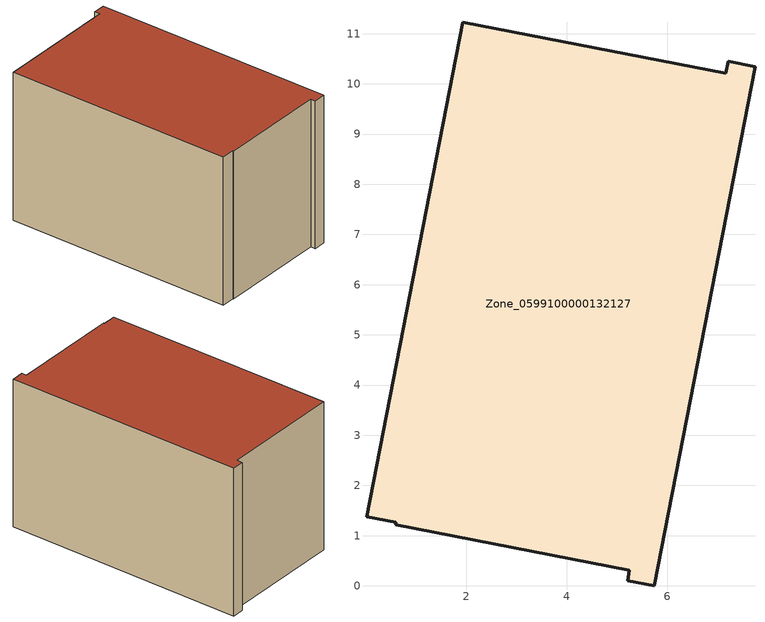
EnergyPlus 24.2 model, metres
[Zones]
Zone_0599100000132127
 floor ground (C_G): 0.01,1.38 1.93,11.23 7.17,10.21 7.22,10.45 7.75,10.34 5.74,0 5.21,0.1 5.25,0.31 0.59,1.21 0.59,1.27 z0
 wall outside (C_F): 5.21,0.1 5.74,0 7.75,10.34 7.22,10.45 7.17,10.21 1.93,11.23 0.01,1.38 0.59,1.27 0.59,1.21 5.25,0.31 5.21,0.1 z0:6.55
 roof outside (C_R): 1.93,11.23 0.01,1.38 0.59,1.27 0.59,1.21 5.25,0.31 5.21,0.1 5.74,0 7.75,10.34 7.22,10.45 7.17,10.21 z6.55
[BUILDING]
Pand.0599100000132127: North Axis=0; Terrain=City; Loads Convergence Tolerance Value=0.04; Temperature Convergence Tolerance Value=0.4; Solar Distribution=FullExterior; Maximum Number of Warmup Days=25; Minimum Number of Warmup Days=1
[Site:Location]
Rotterdam.The.Hague.AP_ZH_NLD Design_Conditions: Latitude=51.96; Longitude=4.45; Time Zone=1; Elevation=-4.5
[SITE:GROUNDTEMPERATURE:BUILDINGSURFACE]
18, 18, 18, 18, 18, 18, 18, 18, 18, 18, 18, 18
[MATERIAL] Thermal Absorptance=0.9; Solar Absorptance=0.7; Visible Absorptance=0.7
Name | Roughness | Thickness | Conductivity | Density | Specific Heat
G.TC.1992-2005 | MediumSmooth | 0.15 | 0.06 | 540 | 1210
F.TC.1992-2005 | Rough | 0.3 | 0.12 | 1920 | 840
R.TC.1992-2005 | MediumRough | 0.2 | 0.08 | 1500 | 1000
[CONSTRUCTION]
C_G: G.TC.1992-2005
C_F: F.TC.1992-2005
C_R: R.TC.1992-2005
[ZONE]
Zone_0599100000132127: Type=1; Multiplier=1; Ceiling Height=Autocalculate; Volume=Autocalculate; Floor Area=autocalculate; Part of Total Floor Area=Yes
[ZONEINFILTRATION:DESIGNFLOWRATE]
Infil_Zone_0599100000132127: Zone or ZoneList or Space or SpaceList=Zone_0599100000132127; Schedule=AlwaysOn; Design Flow Rate Calculation Method=Flow/Area; Flow Rate per Floor Area=0.0015; Constant Term Coefficient=1; Temperature Term Coefficient=0; Velocity Term Coefficient=0; Velocity Squared Term Coefficient=0
[HVACTEMPLATE:ZONE:IDEALLOADSAIRSYSTEM]
Zone_0599100000132127: Maximum Heating Supply Air Temperature=50; Minimum Cooling Supply Air Temperature=13; Maximum Heating Supply Air Humidity Ratio=0.0156; Minimum Cooling Supply Air Humidity Ratio=0.0077; Heating Limit=NoLimit; Cooling Limit=NoLimit; Dehumidification Control Type=ConstantSensibleHeatRatio; Cooling Sensible Heat Ratio=0.7; Dehumidification Setpoint=60; Humidification Control Type=None; Humidification Setpoint=30; Outdoor Air Method=None; Outdoor Air Flow Rate per Person=0.00944; Outdoor Air Flow Rate per Zone Floor Area=0; Outdoor Air Flow Rate per Zone=0; Demand Controlled Ventilation Type=None; Outdoor Air Economizer Type=NoEconomizer; Heat Recovery Type=None; Sensible Heat Recovery Effectiveness=0.7; Latent Heat Recovery Effectiveness=0.65
[ZONECONTROL:THERMOSTAT]
ThermostatControl_Zone_0599100000132127: Zone or ZoneList=Zone_0599100000132127; Control Type Schedule=DualSetpointControlType; Control 1=Thermostat_Zone_0599100000132127; Temperature Difference Between Cutout And Setpoint=0
[THERMOSTATSETPOINT:DUALSETPOINT]
Thermostat_Zone_0599100000132127: Heating Setpoint Temperature Schedule=HeatingSetpoint_Zone_0599100000132127; Cooling Setpoint Temperature Schedule=CoolingSetpoint_Zone_0599100000132127
[SCHEDULE:COMPACT]
HeatingSetpoint_Zone_0599100000132127: Through: 12/31, For: AllDays, Until: 24:00, 21
CoolingSetpoint_Zone_0599100000132127: Through: 12/31, For: AllDays, Until: 24:00, 24
DualSetpointControlType: Through: 12/31, For: AllDays, Until: 24:00, 4
AlwaysOn: Through: 12/31, For: AllDays, Until: 24:00, 1
